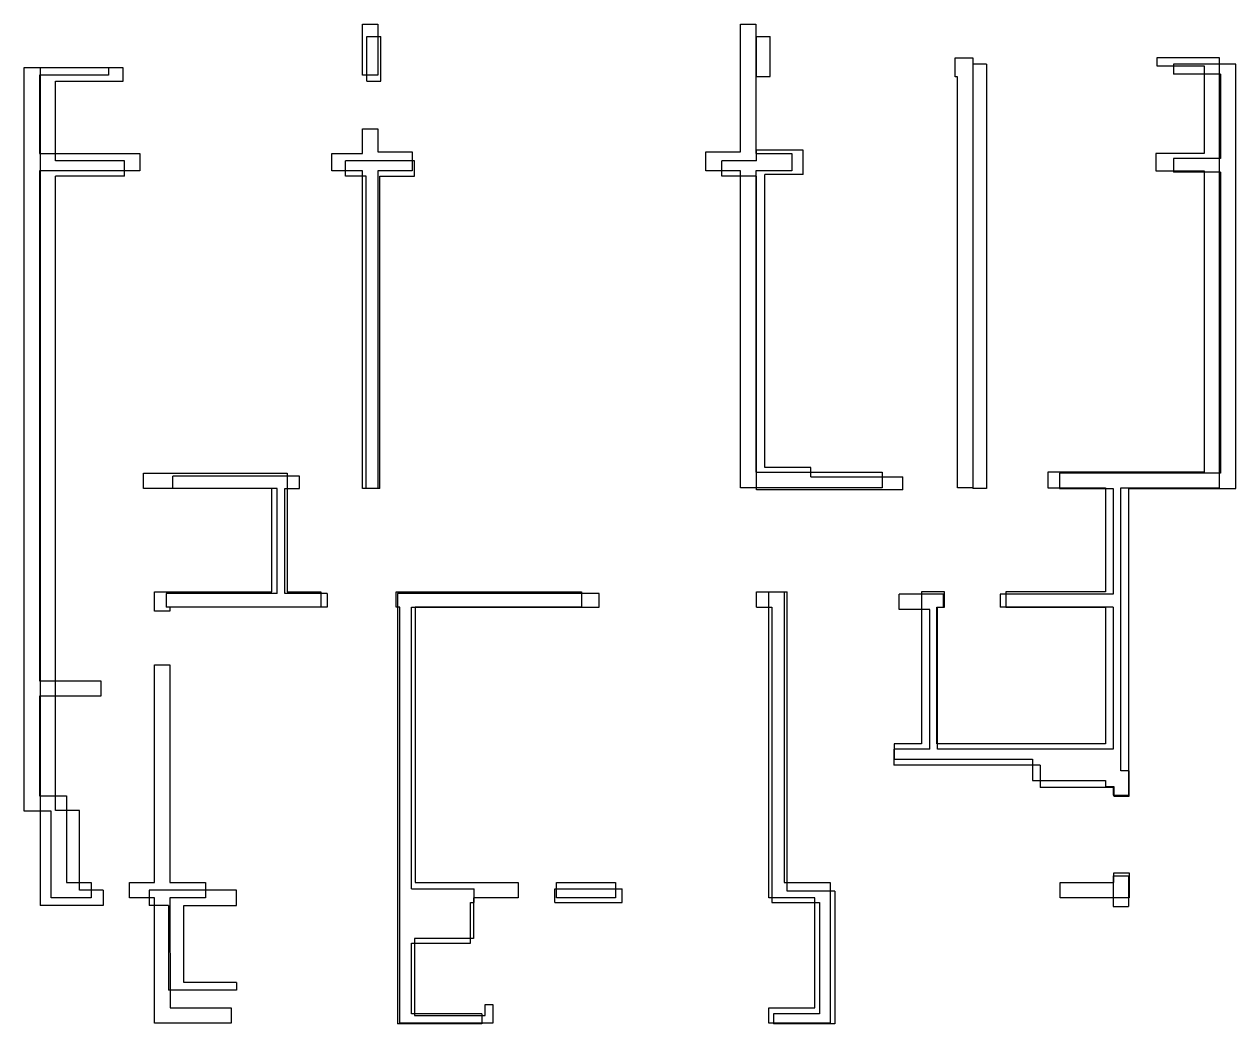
# Model space of a CAD drawing. Header units: millimetres. Extents: x 43335 to 261478, y -4312 to 41218.
# Drawn here: x 45054 to 60854, y -4312 to 8718 of the extents above; entities that cross this region are included whole.
import ezdxf

# ---------------------------------------------------------------- set-up
doc = ezdxf.new("R2010")
doc.units = ezdxf.units.MM
for name, color, linetype in [('DIM', 7, 'Continuous'), ('EHP장비', 1, 'Continuous'), ('벽1', 2, 'Continuous')]:
    doc.layers.add(name, color=color, linetype=linetype)

# ---------------------------------------------------------------- blocks, each defined once
blk = doc.blocks.new('sheisxegf')
at = {"layer": 'EHP장비'}
for p, q in [((49524, 7978), (49524, 8558)), ((49524, 8558), (49704, 8558)), ((49704, 7978), (49704, 8558)), ((54604, 8558), (54784, 8558)), ((54604, 8038), (54604, 8558)), ((54784, 8038), (54784, 8558)), ((45264, 8148), (45264, -2772)), ((46344, 8148), (45264, 8148)), ((46344, 7978), (46344, 8148)), ((57424, 8198), (57424, 2668)), ((57604, 8198), (57424, 8198)), ((57604, 8198), (57604, 2668)), ((60854, 8198), (60044, 8198)), ((60044, 8198), (60044, 8068)), ((60654, 8068), (60044, 8068)), ((60654, 8068), (60654, 6968)), ((60854, 2668), (60854, 8198)), ((45464, 7978), (46344, 7978)), ((45464, 6938), (45464, 7978)), ((49524, 7978), (49704, 7978)), ((54604, 8038), (54784, 8038)), ((55214, 7078), (54604, 7078)), ((54604, 6938), (54604, 7078)), ((55214, 6758), (55214, 7078)), ((60044, 6968), (60044, 6788)), ((60654, 6968), (60044, 6968)), ((46364, 6938), (45464, 6938)), ((46364, 6738), (46364, 6938)), ((50144, 6938), (49244, 6938)), ((49244, 6738), (49244, 6938)), ((50144, 6738), (50144, 6938)), ((54154, 6738), (54154, 6938)), ((54604, 6938), (54154, 6938)), ((45464, -1532), (45464, 6738)), ((46364, 6738), (45464, 6738)), ((49514, 6738), (49244, 6738)), ((49514, 2668), (49514, 6738)), ((49694, 2668), (49694, 6738)), ((49694, 6738), (50144, 6738)), ((54604, 6738), (54154, 6738)), ((54604, 2648), (54604, 6738)), ((55214, 6758), (54714, 6758)), ((54714, 2938), (54714, 6758)), ((60654, 6788), (60044, 6788)), ((60654, 6788), (60654, 2868)), ((55314, 2938), (54714, 2938)), ((55314, 2818), (55314, 2938)), ((58554, 2868), (58554, 2668)), ((60654, 2868), (58554, 2868)), ((48644, 2828), (46994, 2828)), ((46994, 2668), (46994, 2828)), ((48644, 2668), (48644, 2828)), ((55314, 2818), (56514, 2818)), ((56514, 2648), (56514, 2818)), ((48354, 2668), (46994, 2668)), ((48354, 1298), (48354, 2668)), ((48454, 1298), (48454, 2668)), ((48454, 2668), (48644, 2668)), ((49694, 2668), (49514, 2668)), ((56514, 2648), (54604, 2648)), ((57604, 2668), (57424, 2668)), ((58554, 2668), (59254, 2668)), ((59254, 2668), (59254, 1288)), ((59454, 2668), (60854, 2668)), ((59454, 2668), (59454, -1332)), ((46904, 1298), (46904, 1118)), ((48354, 1298), (46904, 1298)), ((49004, 1298), (48454, 1298)), ((49004, 1298), (49004, 1118)), ((49924, 1298), (49924, -4312)), ((52554, 1298), (49924, 1298)), ((52554, 1118), (52554, 1298)), ((54604, 1118), (54604, 1318)), ((54604, 1318), (55004, 1318)), ((55004, -2582), (55004, 1318)), ((57044, 1288), (56464, 1288)), ((56464, 1088), (56464, 1288)), ((57044, 1118), (57044, 1288)), ((57784, 1288), (57784, 1118)), ((59254, 1288), (57784, 1288)), ((49004, 1118), (46904, 1118)), ((50104, 1118), (52554, 1118)), ((50104, -2552), (50104, 1118)), ((54604, 1118), (54804, 1118)), ((54804, 1118), (54804, -2732)), ((56964, -732), (56964, 1118)), ((56964, 1118), (57044, 1118)), ((59254, 1118), (57784, 1118)), ((59254, 1118), (59254, -732)), ((56864, 1088), (56464, 1088)), ((56864, -732), (56864, 1088)), ((56394, -732), (56394, -942)), ((56864, -732), (56394, -732)), ((59254, -732), (56964, -732)), ((58304, -942), (56394, -942)), ((58304, -942), (58304, -1232)), ((59254, -1232), (58304, -1232)), ((59254, -1232), (59254, -1332)), ((59254, -1332), (59454, -1332)), ((45774, -1532), (45464, -1532)), ((45774, -2572), (45774, -1532)), ((59254, -2382), (59454, -2382)), ((59254, -2382), (59254, -2782)), ((59454, -2382), (59454, -2782)), ((46084, -2572), (45774, -2572)), ((46084, -2572), (46084, -2772)), ((47824, -2572), (46684, -2572)), ((46684, -2572), (46684, -2772)), ((47824, -2772), (47824, -2572)), ((50104, -2552), (50924, -2552)), ((50924, -2732), (50924, -2552)), ((51974, -2732), (51974, -2552)), ((51974, -2552), (52854, -2552)), ((52854, -2732), (52854, -2552)), ((55624, -2582), (55004, -2582)), ((55624, -2582), (55624, -4312)), ((46084, -2772), (45264, -2772)), ((46934, -2772), (46684, -2772)), ((46934, -2772), (46934, -3872)), ((47134, -3772), (47134, -2772)), ((47134, -2772), (47824, -2772)), ((50874, -3262), (50874, -2732)), ((50874, -2732), (50924, -2732)), ((51974, -2732), (52854, -2732)), ((54804, -2732), (55424, -2732)), ((55424, -2732), (55424, -4182)), ((59254, -2782), (59454, -2782)), ((50104, -4182), (50104, -3262)), ((50104, -3262), (50874, -3262)), ((47824, -3772), (47134, -3772)), ((47824, -3772), (47824, -3872)), ((47824, -3872), (46934, -3872)), ((51024, -4182), (50104, -4182)), ((51024, -4182), (51024, -4312)), ((54824, -4182), (54824, -4312)), ((55424, -4182), (54824, -4182)), ((51024, -4312), (49924, -4312)), ((55624, -4312), (54824, -4312))]:
    blk.add_line(p, q, dxfattribs=at)
blk = doc.blocks.new('aheishxsdfe')
at = {"layer": '벽1'}
for points in [[(49464, 48718), (49664, 48718), (49664, 48053), (49464, 48053)], [(54394, 46809), (53944, 46809), (53944, 47054), (54394, 47054), (54394, 48718), (54594, 48718), (54594, 47032), (55064, 47032), (55064, 46807), (54594, 46807), (54594, 42877), (56244, 42877), (56244, 42677), (54394, 42677)], [(58204, 39138), (58204, 38858), (59154, 38858), (59154, 38783), (59264, 38783), (59264, 38656), (59464, 38656), (59464, 38984), (59354, 38984), (59354, 42677), (60644, 42677), (60644, 48282), (59824, 48282), (59824, 48177), (60444, 48177), (60444, 47032), (59814, 47032), (59814, 46807), (60444, 46807), (60444, 42877), (58404, 42877), (58404, 42677), (59154, 42677), (59154, 41318), (57854, 41318), (57854, 41118), (59154, 41118), (59154, 39338), (56954, 39338), (56954, 41118), (57054, 41118), (57054, 41318), (56754, 41318), (56754, 39338), (56399, 39338), (56399, 39138)], [(57424, 42677), (57224, 42677), (57224, 48032), (57194, 48032), (57194, 48282), (57424, 48282)], [(46954, 40368), (46954, 37528), (47419, 37528), (47419, 37328), (46954, 37328), (46957, 35897), (47754, 35897), (47754, 35697), (46754, 35697), (46754, 37328), (46429, 37328), (46429, 37528), (46754, 37528), (46754, 40368)], [(51994, 37528), (52764, 37528), (52764, 37329), (51994, 37329)]]:
    blk.add_lwpolyline(points, close=True, dxfattribs=at)
for points in [[(46154, 48153), (46154, 48053), (45254, 48053), (45254, 47032), (46564, 47032), (46564, 46807), (45254, 46807), (45254, 40158), (46054, 40158), (46054, 39958), (45254, 39958), (45254, 38658), (45604, 38658), (45604, 37528), (45929, 37528), (45929, 37328), (45404, 37328), (45404, 38458), (45054, 38458), (45054, 48153), (46154, 48153)], [(49464, 47032), (49464, 47353), (49664, 47353), (49664, 47054), (50114, 47054), (50114, 46809), (49664, 46809), (49664, 42668), (49464, 42668), (49464, 46807), (49064, 46807), (49064, 47032), (49464, 47032)], [(46754, 41068), (46754, 41318), (48284, 41318), (48284, 42668), (46609, 42668), (46609, 42868), (48484, 42868), (48484, 41318), (48924, 41318), (48924, 41118), (46954, 41118), (46954, 41068), (46754, 41068)], [(51494, 37329), (50915, 37329), (50915, 36798), (50145, 36798), (50145, 35798), (51064, 35798), (51064, 35938), (51164, 35938), (51164, 35698), (49954, 35697), (49954, 41118), (49904, 41118), (49904, 41318), (52324, 41318), (52324, 41118), (50154, 41118), (50154, 37528), (51494, 37528), (51494, 37329)], [(55565, 37528), (55565, 35698), (54764, 35698), (54764, 35898), (55365, 35898), (55365, 37328), (54764, 37328), (54764, 41318), (54964, 41318), (54964, 37528), (55565, 37528)], [(59464, 37656), (59464, 37328), (58565, 37328), (58565, 37528), (59264, 37528), (59264, 37656), (59464, 37656)]]:
    blk.add_lwpolyline(points, dxfattribs=at)

msp = doc.modelspace()

# ---------------------------------------------------------------- block references
at = {"layer": 'DIM'}
for name, p in [('aheishxsdfe', (0, -40000)), ('sheisxegf', (0, 0))]:
    msp.add_blockref(name, p, dxfattribs=at)

doc.saveas('drawing.dxf')
